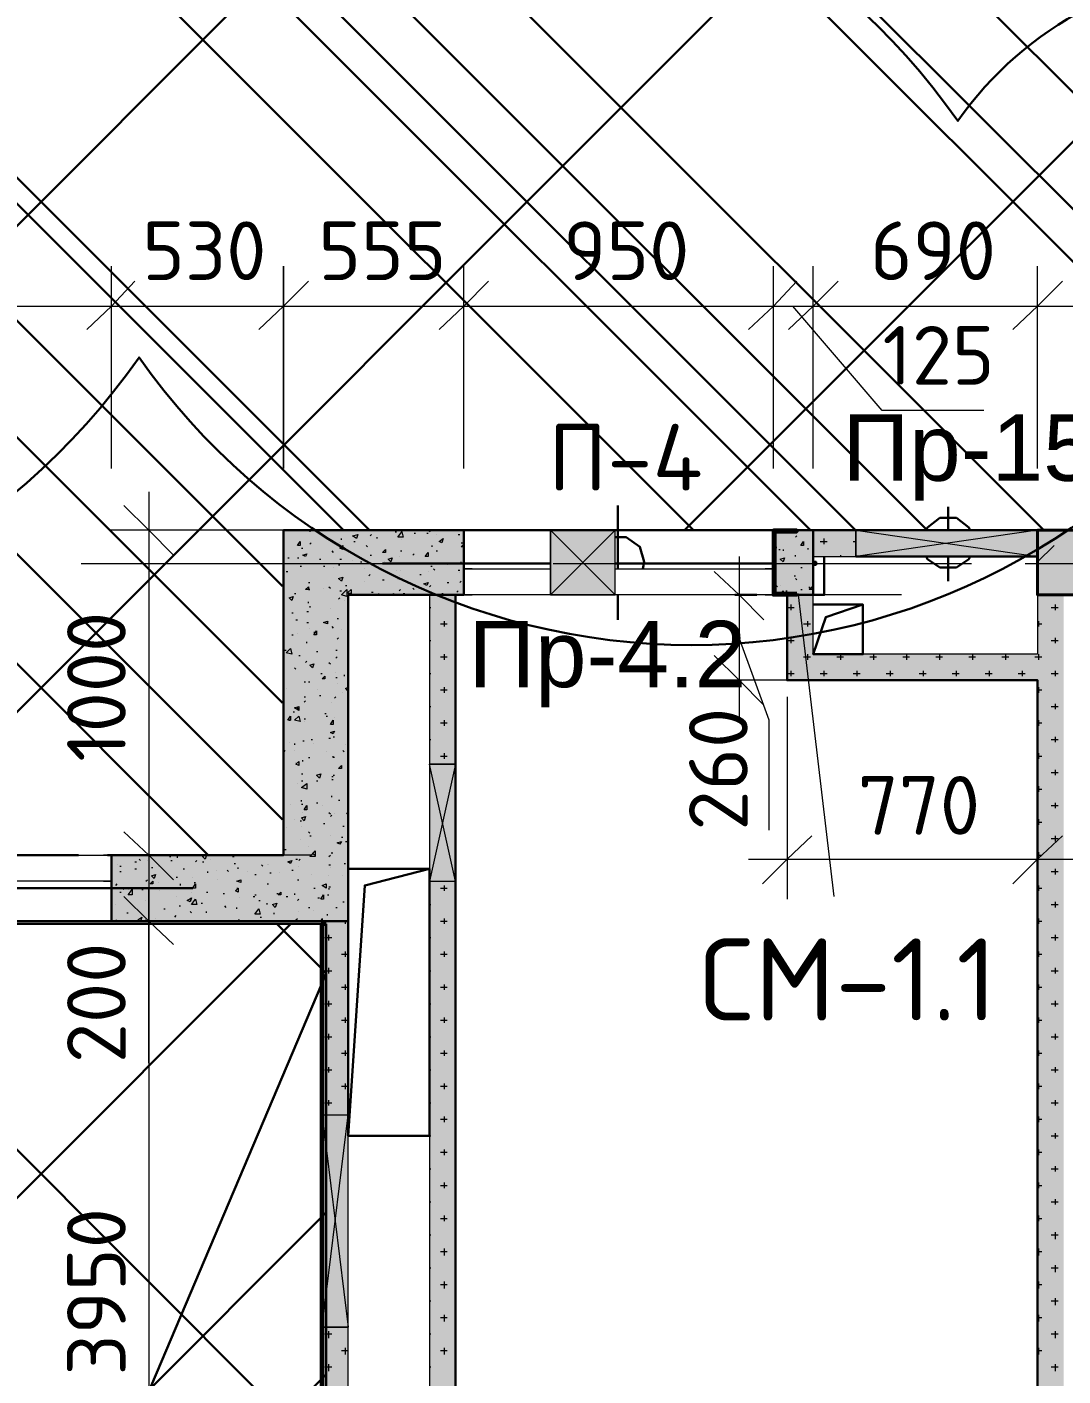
# Model space of a CAD drawing. Header units: millimetres. Extents: x -84737 to 172119, y -43083 to 59399.
# Drawn here: x 113594 to 116782, y 41245 to 45395 of the extents above; entities that cross this region are included whole.
import ezdxf

# ---------------------------------------------------------------- set-up
doc = ezdxf.new("R2010")
doc.units = ezdxf.units.MM
for name, color, linetype, lineweight in [('11) Плинтус ПЛ-2', 70, 'Continuous', 30), ('12) Наливной пол', 150, 'Continuous', 30), ('15) Штукатурка стен СТ-1.1', 161, 'Continuous', 60), ('16) Краска СТ-1.1 стена', 5, 'Continuous', 60), ('18) Краска ПТ-1 потолок', 31, 'Continuous', 30), ('19) Краска ПТ-5 потолок', 161, 'Continuous', 30), ('20) Шпакл. баз. фин Стена', 40, 'Continuous', 60), ('22) Шпакл. баз. фин. Потолок', 102, 'Continuous', 30), ('5) Затарка материала', 160, 'Continuous', 30), ('6) Уборка мусора', 20, 'Continuous', 30), ('8) Линолеум Л-1.1', 130, 'Continuous', 30)]:
    doc.layers.add(name, color=color, linetype=linetype, lineweight=lineweight)
doc.layers.add('PDF _Геометрия', color=7, linetype='Continuous')
doc.layers.add('PDF _Текст', color=7, linetype='Continuous')
doc.layers.add('PDF _Сплошная заливка', color=7, linetype='Continuous', true_color=0xffffff)
doc.styles.add('PDF GOSTCommon', font='arial.ttf')
doc.styles.add('PDF ISOCPEUR', font='isocpeur.ttf')

msp = doc.modelspace()

# ---------------------------------------------------------------- hatches: boundary and pattern name
at = {"layer": '12) Наливной пол'}
h = msp.add_hatch(dxfattribs=at)
h.set_pattern_fill('ANSI31', color=256, scale=222)
h.paths.add_polyline_path([(114514.8, 42635.7), (112106.2, 42635.7), (112106.2, 33344.1), (114514.8, 33344.1)])
h.paths.add_polyline_path([(124026.4, 38444.9), (124026.4, 33348.3), (114586.7, 33348.3), (114586.7, 39884.2), (116707.5, 39884.2), (116707.5, 38444.9)])
h.paths.add_polyline_path([(129605.6, 33344.1), (124106.9, 33344.1), (124106.9, 43647.4), (129605.6, 43647.4)])
h.paths.add_polyline_path([(109494.4, 42635.7), (111903, 42635.7), (111903, 33344.1), (109494.4, 33344.1)])
h.paths.add_polyline_path([(99982.7, 38444.9), (99982.7, 33348.3), (109422.4, 33348.3), (109422.4, 39884.2), (107301.6, 39884.2), (107301.6, 38444.9)])
h.paths.add_polyline_path([(94403.5, 33344.1), (99902.3, 33344.1), (99902.3, 43647.4), (94403.5, 43647.4)])
at = {"layer": '18) Краска ПТ-1 потолок'}
h = msp.add_hatch(dxfattribs=at)
h.set_pattern_fill('ANSI32', color=256, scale=222, angle=22)
h.paths.add_polyline_path([(114514.8, 42635.7), (112106.2, 42635.7), (112106.2, 33344.1), (114514.8, 33344.1)])
h.paths.add_polyline_path([(124026.4, 38444.9), (124026.4, 33348.3), (114586.7, 33348.3), (114586.7, 39884.2), (116707.5, 39884.2), (116707.5, 38444.9)])
h.paths.add_polyline_path([(129605.6, 33344.1), (124106.9, 33344.1), (124106.9, 43647.4), (129605.6, 43647.4)])
h.paths.add_polyline_path([(109494.4, 42635.7), (111903, 42635.7), (111903, 33344.1), (109494.4, 33344.1)])
h.paths.add_polyline_path([(99982.7, 38444.9), (99982.7, 33348.3), (109422.4, 33348.3), (109422.4, 39884.2), (107301.6, 39884.2), (107301.6, 38444.9)])
h.paths.add_polyline_path([(94403.5, 33344.1), (99902.3, 33344.1), (99902.3, 43647.4), (94403.5, 43647.4)])
h = msp.add_hatch(dxfattribs=at)
h.set_pattern_fill('ANSI32', color=256, scale=222, angle=22)
h.paths.add_polyline_path([(114514.8, 42635.7), (112106.2, 42635.7), (112106.2, 33344.1), (114514.8, 33344.1)])
h.paths.add_polyline_path([(124026.4, 38444.9), (124026.4, 33348.3), (114586.7, 33348.3), (114586.7, 39884.2), (116707.5, 39884.2), (116707.5, 38444.9)])
h.paths.add_polyline_path([(129605.6, 33344.1), (124106.9, 33344.1), (124106.9, 43647.4), (129605.6, 43647.4)])
h.paths.add_polyline_path([(109494.4, 42635.7), (111903, 42635.7), (111903, 33344.1), (109494.4, 33344.1)])
h.paths.add_polyline_path([(99982.7, 38444.9), (99982.7, 33348.3), (109422.4, 33348.3), (109422.4, 39884.2), (107301.6, 39884.2), (107301.6, 38444.9)])
h.paths.add_polyline_path([(94403.5, 33344.1), (99902.3, 33344.1), (99902.3, 43647.4), (94403.5, 43647.4)])
at = {"layer": '19) Краска ПТ-5 потолок'}
h = msp.add_hatch(dxfattribs=at)
h.set_pattern_fill('ANSI34', color=256, scale=80, angle=90)
h.paths.add_polyline_path([(109621.7, 46343.9), (98001.6, 46343.9), (98001.6, 44426.3), (100380.7, 44426.3), (100380.7, 43846.3), (109621.7, 43846.3)])
h.paths.add_polyline_path([(114379.8, 46343.9), (112098.1, 46343.9), (109621.7, 46343.9), (109621.7, 42847.3), (114379.8, 42847.3)])
h.paths.add_polyline_path([(122308.6, 46343.9), (114379.8, 46343.9), (114379.8, 43846.3), (122308.6, 43846.3)])
h.paths.add_polyline_path([(114802.6, 49046.7), (112098.1, 49044.7), (112098.1, 46343.9), (114802.6, 46345.9)])
h.paths.add_polyline_path([(133652.4, 46343.9), (127578.9, 46343.9), (122499.1, 46343.9), (122499.1, 43846.3), (133652.4, 43846.3)])
h.paths.add_polyline_path([(129055.3, 48363.1), (129052, 48363.1), (129052, 49044.7), (127578.9, 49044.7), (127578.9, 46343.9), (129055.3, 46343.9)])
at = {"layer": '22) Шпакл. баз. фин. Потолок'}
h = msp.add_hatch(dxfattribs=at)
h.set_pattern_fill('ANSI37', color=256, scale=333)
h.paths.add_polyline_path([(109621.7, 46343.9), (98001.6, 46343.9), (98001.6, 44426.3), (100380.7, 44426.3), (100380.7, 43846.3), (109621.7, 43846.3)])
h.paths.add_polyline_path([(114379.8, 46343.9), (112098.1, 46343.9), (109621.7, 46343.9), (109621.7, 42847.3), (114379.8, 42847.3)])
h.paths.add_polyline_path([(122308.6, 46343.9), (114379.8, 46343.9), (114379.8, 43846.3), (122308.6, 43846.3)])
h.paths.add_polyline_path([(114802.6, 49046.7), (112098.1, 49044.7), (112098.1, 46343.9), (114802.6, 46345.9)])
h.paths.add_polyline_path([(133652.4, 46343.9), (127578.9, 46343.9), (122499.1, 46343.9), (122499.1, 43846.3), (133652.4, 43846.3)])
h.paths.add_polyline_path([(129055.3, 48363.1), (129052, 48363.1), (129052, 49044.7), (127578.9, 49044.7), (127578.9, 46343.9), (129055.3, 46343.9)])
h = msp.add_hatch(dxfattribs=at)
h.set_pattern_fill('ANSI37', color=256, scale=333)
h.paths.add_polyline_path([(114514.8, 42635.7), (112106.2, 42635.7), (112106.2, 33344.1), (114514.8, 33344.1)])
h.paths.add_polyline_path([(124026.4, 38444.9), (124026.4, 33348.3), (114586.7, 33348.3), (114586.7, 39884.2), (116707.5, 39884.2), (116707.5, 38444.9)])
h.paths.add_polyline_path([(129605.6, 33344.1), (124106.9, 33344.1), (124106.9, 43647.4), (129605.6, 43647.4)])
h.paths.add_polyline_path([(109494.4, 42635.7), (111903, 42635.7), (111903, 33344.1), (109494.4, 33344.1)])
h.paths.add_polyline_path([(99982.7, 38444.9), (99982.7, 33348.3), (109422.4, 33348.3), (109422.4, 39884.2), (107301.6, 39884.2), (107301.6, 38444.9)])
h.paths.add_polyline_path([(94403.5, 33344.1), (99902.3, 33344.1), (99902.3, 43647.4), (94403.5, 43647.4)])
h = msp.add_hatch(dxfattribs=at)
h.set_pattern_fill('ANSI37', color=256, scale=333)
h.paths.add_polyline_path([(114514.8, 42635.7), (112106.2, 42635.7), (112106.2, 33344.1), (114514.8, 33344.1)])
h.paths.add_polyline_path([(124026.4, 38444.9), (124026.4, 33348.3), (114586.7, 33348.3), (114586.7, 39884.2), (116707.5, 39884.2), (116707.5, 38444.9)])
h.paths.add_polyline_path([(129605.6, 33344.1), (124106.9, 33344.1), (124106.9, 43647.4), (129605.6, 43647.4)])
h.paths.add_polyline_path([(109494.4, 42635.7), (111903, 42635.7), (111903, 33344.1), (109494.4, 33344.1)])
h.paths.add_polyline_path([(99982.7, 38444.9), (99982.7, 33348.3), (109422.4, 33348.3), (109422.4, 39884.2), (107301.6, 39884.2), (107301.6, 38444.9)])
h.paths.add_polyline_path([(94403.5, 33344.1), (99902.3, 33344.1), (99902.3, 43647.4), (94403.5, 43647.4)])
at = {"layer": '8) Линолеум Л-1.1'}
h = msp.add_hatch(dxfattribs=at)
h.set_pattern_fill('ANSI31', color=256, scale=222)
h.paths.add_polyline_path([(114514.8, 42635.7), (112106.2, 42635.7), (112106.2, 33344.1), (114514.8, 33344.1)])
h.paths.add_polyline_path([(124026.4, 38444.9), (124026.4, 33348.3), (114586.7, 33348.3), (114586.7, 39884.2), (116707.5, 39884.2), (116707.5, 38444.9)])
h.paths.add_polyline_path([(129605.6, 33344.1), (124106.9, 33344.1), (124106.9, 43647.4), (129605.6, 43647.4)])
h.paths.add_polyline_path([(109494.4, 42635.7), (111903, 42635.7), (111903, 33344.1), (109494.4, 33344.1)])
h.paths.add_polyline_path([(99982.7, 38444.9), (99982.7, 33348.3), (109422.4, 33348.3), (109422.4, 39884.2), (107301.6, 39884.2), (107301.6, 38444.9)])
h.paths.add_polyline_path([(94403.5, 33344.1), (99902.3, 33344.1), (99902.3, 43647.4), (94403.5, 43647.4)])
at = {"layer": 'PDF _Сплошная заливка', "transparency": 33554559}
h = msp.add_hatch(color=256, dxfattribs=at)
h.paths.add_polyline_path([(114938.1, 43647.4), (114938.1, 43846.3), (114582.5, 43846.3), (114582.5, 43647.4)])
h.paths.add_polyline_path([(115890.5, 43846.3), (115890.5, 43647.4), (116013.3, 43647.4), (116013.3, 43846.3)])
h = msp.add_hatch(color=256, dxfattribs=at)
h.paths.add_polyline_path([(114832.2, 43126.7), (114912.7, 43126.7), (114912.7, 43647.4), (114832.2, 43647.4)])
h.paths.add_polyline_path([(114912.7, 42766.9), (114832.2, 42766.9), (114832.2, 39964.6), (114912.7, 39964.6)])
h = msp.add_hatch(color=256, dxfattribs=at)
h.paths.add_polyline_path([(112402.5, 42644.1), (112402.5, 42847.3), (112101.9, 42847.3), (112101.9, 42644.1)])
h.paths.add_polyline_path([(113854.4, 42847.3), (113854.4, 42644.1), (114383.5, 42644.1), (114383.5, 42847.3)])
h = msp.add_hatch(color=256, dxfattribs=at)
h.paths.add_polyline_path([(114582.5, 37247), (114502.1, 37247), (114502.1, 33344.1), (114582.5, 33344.1)])
h.paths.add_polyline_path([(114502.1, 42047.3), (114582.5, 42047.3), (114582.5, 42644.1), (114502.1, 42644.1)])
h.paths.add_polyline_path([(114502.1, 38694.7), (114582.5, 38694.7), (114582.5, 41395.4), (114502.1, 41395.4)])

# ---------------------------------------------------------------- linework, layer by layer
at = {"layer": '11) Плинтус ПЛ-2'}
for points in [[(122303.6, 44045.3), (122312.1, 43846.3), (115890.5, 43846.3)], [(114938.1, 43846.3), (114383.5, 43846.3), (114383.5, 42847.3), (113841.7, 42847.3)], [(114514.8, 42635.7), (112106.2, 42635.7), (112106.2, 33344.1), (114514.8, 33344.1), (114514.8, 37247)], [(114502.1, 38694.7), (114502.1, 42635.7)]]:
    msp.add_lwpolyline(points, dxfattribs=at)
at = {"layer": '15) Штукатурка стен СТ-1.1'}
for points in [[(114514.8, 42635.7), (114502.1, 42635.7)], [(114502.1, 38694.7), (114502.1, 42635.7)]]:
    msp.add_lwpolyline(points, dxfattribs=at)
at = {"layer": '16) Краска СТ-1.1 стена'}
for points in [[(114514.8, 42635.7), (114502.1, 42635.7)], [(114502.1, 38694.7), (114502.1, 42635.7)]]:
    msp.add_lwpolyline(points, dxfattribs=at)
at = {"layer": '20) Шпакл. баз. фин Стена'}
for points in [[(114514.8, 42635.7), (114502.1, 42635.7)], [(114502.1, 38694.7), (114502.1, 42635.7)]]:
    msp.add_lwpolyline(points, dxfattribs=at)
at = {"layer": '5) Затарка материала'}
msp.add_lwpolyline([(99314.4, 44378, -0.520567), (101734.5, 45105.5, -0.520567), (105003.6, 45105.5, -0.520567), (107528.6, 45105.5, -0.520567), (111004.1, 45105.5, -0.520567), (113012.9, 45105.5, -0.520567), (116458.1, 45105.5, -0.520567), (118261.5, 45105.5, -0.520567), (120629.8, 45105.5, -0.520567), (122573.5, 45105.5, -0.520567), (124704.9, 45105.5, -0.520567), (127548, 45105.5, -0.520567), (129496.9, 45105.5, -0.520567), (131290, 44387.5, -0.520567), (128035.9, 44378, -0.520567), (125237.2, 44378, -0.520567), (122806.5, 44378, -0.520567), (120407, 44378, -0.520567), (117337.7, 44378, -0.520567), (113939.2, 44378, -0.520567), (110412, 44378, -0.520567), (107609.1, 44378, -0.520567), (104462.1, 44378, -0.520567), (101592.8, 44378, -0.520567)], format="xyb", close=True, dxfattribs=at)
at = {"layer": '6) Уборка мусора'}
msp.add_lwpolyline([(99314.4, 44378, -0.520567), (101734.5, 45105.5, -0.520567), (105003.6, 45105.5, -0.520567), (107528.6, 45105.5, -0.520567), (111004.1, 45105.5, -0.520567), (113012.9, 45105.5, -0.520567), (116458.1, 45105.5, -0.520567), (118261.5, 45105.5, -0.520567), (120629.8, 45105.5, -0.520567), (122573.5, 45105.5, -0.520567), (124704.9, 45105.5, -0.520567), (127548, 45105.5, -0.520567), (129496.9, 45105.5, -0.520567), (131290, 44387.5, -0.520567), (128035.9, 44378, -0.520567), (125237.2, 44378, -0.520567), (122806.5, 44378, -0.520567), (120407, 44378, -0.520567), (117337.7, 44378, -0.520567), (113939.2, 44378, -0.520567), (110412, 44378, -0.520567), (107609.1, 44378, -0.520567), (104462.1, 44378, -0.520567), (101592.8, 44378, -0.520567)], format="xyb", close=True, dxfattribs=at)
at = {"layer": '8) Линолеум Л-1.1'}
msp.add_lwpolyline([(114514.8, 42635.7), (112106.2, 42635.7), (112106.2, 33344.1), (114514.8, 33344.1)], close=True, dxfattribs=at)
at = {"layer": 'PDF _Геометрия', "lineweight": 9}
for points in [[(113854.4, 44036.8), (113854.4, 44536.3), (113854.4, 44659.1)], [(114938.1, 44036.8), (114938.1, 44536.3), (114938.1, 44659.1)], [(115890.5, 44036.8), (115890.5, 44536.3), (115890.5, 44659.1)], [(116013.3, 44036.8), (116013.3, 44536.3), (116013.3, 44659.1)], [(116703.3, 44036.8), (116703.3, 44536.3), (116703.3, 44659.1)], [(97883.1, 44536.3), (99322.3, 44536.3), (99402.8, 44536.3), (99724.5, 44536.3), (99804.9, 44536.3), (100304.4, 44536.3), (100384.8, 44536.3), (107301.6, 44536.3), (107991.6, 44536.3), (108118.6, 44536.3), (109066.8, 44536.3), (109621.4, 44536.3), (110154.7, 44536.3), (111602.4, 44536.3), (111903, 44536.3), (112101.9, 44536.3), (112402.5, 44536.3), (113854.4, 44536.3), (114502.1, 44536.3)], [(114265, 44536.3), (114938.1, 44536.3), (115890.5, 44536.3), (116013.3, 44536.3), (116703.3, 44536.3), (122303.6, 44536.3), (122502.5, 44536.3), (124102.6, 44536.3), (127404.4, 44536.3), (128852.1, 44536.3), (129605.6, 44536.3), (129855.4, 44536.3), (130223.6, 44536.3), (131273.4, 44536.3), (131463.9, 44536.3), (132153.9, 44536.3), (132522.2, 44536.3), (133474.6, 44536.3), (133775.2, 44536.3)], [(116538.2, 44214.6), (116224.9, 44214.6), (115949.8, 44536.3)], [(113968.7, 43964.8), (113968.7, 42847.3), (113968.7, 42644.1), (113968.7, 38694.7), (113968.7, 37247), (113968.7, 33225.6)], [(114468.2, 43846.3), (113968.7, 43846.3), (113845.9, 43846.3)], [(114464, 43846.3), (114464, 43842.1)], [(114633.3, 43846.3), (114633.3, 43846.3)], [(114650.2, 43829.4), (114654.5, 43833.6)], [(114671.4, 43820.9), (114671.4, 43825.1)], [(114726.4, 43842.1), (114730.7, 43842.1)], [(114747.6, 43842.1), (114747.6, 43846.3)], [(114785.7, 43837.8), (114789.9, 43837.8)], [(114823.8, 43837.8), (114828, 43837.8)], [(114832.2, 43842.1), (114836.5, 43846.3)], [(114853.4, 43833.6), (114853.4, 43833.6)], [(114921.1, 43833.6), (114925.4, 43833.6)], [(115958.2, 43825.1), (115962.5, 43829.4)], [(114438.6, 43791.3), (114442.8, 43791.3)], [(114464, 43804), (114468.2, 43808.2)], [(114531.7, 43782.8), (114535.9, 43778.6)], [(114557.1, 43808.2), (114557.1, 43808.2)], [(114561.3, 43816.7), (114561.3, 43820.9)], [(114599.4, 43812.4), (114603.7, 43812.4)], [(114637.5, 43799.7), (114641.8, 43795.5)], [(114743.4, 43782.8), (114747.6, 43782.8)], [(114747.6, 43816.7), (114747.6, 43816.7)], [(114840.7, 43795.5), (114840.7, 43799.7)], [(114853.4, 43782.8), (114857.6, 43782.8)], [(114929.6, 43808.2), (114933.8, 43808.2)], [(114938.1, 43795.5), (114929.6, 43795.5), (114938.1, 43804)], [(115899, 43795.5), (115899, 43791.3)], [(115907.4, 43787), (115911.7, 43787)], [(115920.1, 43787), (115920.1, 43782.8)], [(115996.3, 43791.3), (115996.3, 43787)], [(116034.4, 43812.4), (116055.6, 43812.4)], [(116047.1, 43804), (116047.1, 43820.9)], [(116136, 43812.4), (116144.5, 43812.4)], [(116703.3, 43749), (116754.1, 43799.7)], [(113761.3, 43744.7), (114760.3, 43744.7)], [(113795.1, 43744.7), (113845.9, 43744.7)], [(114044.9, 43744.7), (115048.1, 43744.7)], [(114396.2, 43761.7), (114400.5, 43761.7)], [(114425.9, 43761.7), (114430.1, 43761.7)], [(114464, 43744.7), (114468.2, 43744.7)], [(114493.6, 43757.4), (114497.8, 43757.4)], [(114552.9, 43740.5), (114557.1, 43740.5)], [(114557.1, 43757.4), (114561.3, 43757.4)], [(114595.2, 43753.2), (114595.2, 43753.2)], [(114620.6, 43749), (114624.8, 43749)], [(114650.2, 43770.1), (114654.5, 43770.1)], [(114692.6, 43749), (114692.6, 43749)], [(114739.1, 43765.9), (114739.1, 43765.9)], [(114781.5, 43770.1), (114785.7, 43774.4)], [(114789.9, 43744.7), (114789.9, 43744.7)], [(114887.3, 43740.5), (114887.3, 43740.5)], [(114929.6, 43744.7), (114929.6, 43749)], [(114959.2, 43744.7), (115014.3, 43744.7)], [(115213.2, 43744.7), (116212.2, 43744.7)], [(115247.1, 43744.7), (115297.9, 43744.7)], [(115501.1, 43744.7), (116500.1, 43744.7)], [(115784.7, 43765.9), (115784.7, 43266.4)], [(115958.2, 43765.9), (115958.2, 43770.1)], [(116097.9, 43765.9), (116097.9, 43770.1)], [(116415.4, 43744.7), (116466.2, 43744.7)], [(116665.2, 43744.7), (117668.4, 43744.7)], [(116699, 43744.7), (116754.1, 43744.7)], [(114392, 43719.3), (114396.2, 43719.3)], [(114434.3, 43736.3), (114438.6, 43736.3)], [(114506.3, 43736.3), (114510.5, 43736.3)], [(114535.9, 43732), (114535.9, 43732)], [(114557.1, 43698.2), (114557.1, 43698.2)], [(114633.3, 43727.8), (114633.3, 43727.8)], [(114646, 43706.6), (114650.2, 43710.9)], [(114730.7, 43723.6), (114730.7, 43723.6)], [(114734.9, 43698.2), (114739.1, 43698.2)], [(114739.1, 43706.6), (114739.1, 43706.6)], [(114743.4, 43723.6), (114743.4, 43723.6)], [(114802.6, 43710.9), (114806.9, 43710.9)], [(114828, 43719.3), (114828, 43719.3)], [(114836.5, 43736.3), (114840.7, 43736.3)], [(114844.9, 43727.8), (114849.2, 43723.6)], [(114921.1, 43723.6), (114925.4, 43723.6)], [(114925.4, 43715.1), (114925.4, 43715.1)], [(115954, 43706.6), (115958.2, 43706.6)], [(115958.2, 43698.2), (115962.5, 43693.9)], [(115975.2, 43732), (115979.4, 43732)], [(114383.5, 43677), (114383.5, 43681.2)], [(114383.5, 43677), (114383.5, 43677)], [(114459.7, 43685.5), (114464, 43685.5)], [(114506.3, 43668.5), (114506.3, 43668.5)], [(114523.2, 43672.8), (114527.5, 43668.5)], [(114557.1, 43660.1), (114561.3, 43660.1)], [(114574, 43677), (114578.3, 43677)], [(114633.3, 43689.7), (114633.3, 43689.7)], [(114688.3, 43693.9), (114692.6, 43693.9)], [(114739.1, 43660.1), (114743.4, 43664.3)], [(114781.5, 43668.5), (114785.7, 43664.3)], [(114832.2, 43672.8), (114836.5, 43677)], [(114887.3, 43685.5), (114891.5, 43685.5)], [(114916.9, 43655.8), (114921.1, 43660.1)], [(114925.4, 43685.5), (114929.6, 43689.7)], [(115899, 43677), (115903.2, 43672.8)], [(115907.4, 43647.4), (115920.1, 43660.1), (115920.1, 43647.4)], [(115911.7, 43677), (115911.7, 43677)], [(115928.6, 43660.1), (115932.8, 43660.1)], [(115975.2, 43664.3), (115979.4, 43664.3)], [(116000.6, 43672.8), (116000.6, 43668.5)], [(114417.4, 43651.6), (114421.6, 43651.6)], [(114459.7, 43622), (114459.7, 43626.2)], [(114552.9, 43634.7), (114557.1, 43638.9)], [(114569.8, 43630.4), (114569.8, 43630.4)], [(114582.5, 43651.6), (114582.5, 43651.6)], [(114646, 43647.4), (114646, 43647.4)], [(114654.5, 43655.8), (114658.7, 43655.8)], [(114675.6, 43651.6), (114675.6, 43647.4)], [(114718, 43647.4), (114722.2, 43651.6), (114722.2, 43647.4)], [(114751.8, 43651.6), (114756.1, 43651.6)], [(114849.2, 43647.4), (114853.4, 43647.4)], [(114870.3, 43651.6), (114874.6, 43651.6)], [(116284.2, 43647.4), (115784.7, 43647.4), (115666.2, 43647.4)], [(115945.5, 43600.8), (115945.5, 43617.7)], [(115954, 43647.4), (115954, 43647.4)], [(115966.7, 43647.4), (116076.8, 42720.3)], [(116758.3, 43600.8), (116758.3, 43617.7)], [(114408.9, 43592.3), (114413.2, 43592.3)], [(114455.5, 43596.6), (114459.7, 43596.6)], [(114464, 43613.5), (114464, 43609.3)], [(114527.5, 43605), (114527.5, 43605)], [(114548.6, 43575.4), (114552.9, 43575.4)], [(114832.2, 43609.3), (114836.5, 43609.3)], [(115932.8, 43609.3), (115954, 43609.3)], [(116745.6, 43609.3), (116766.8, 43609.3)], [(114421.6, 43571.2), (114425.9, 43571.2)], [(114455.5, 43562.7), (114459.7, 43562.7)], [(114464, 43545.8), (114464, 43545.8)], [(114476.7, 43533.1), (114480.9, 43533.1)], [(114523.2, 43566.9), (114523.2, 43566.9)], [(114531.7, 43550), (114535.9, 43545.8)], [(114561.3, 43541.5), (114561.3, 43541.5)], [(114866.1, 43558.5), (114887.3, 43558.5)], [(114878.8, 43550), (114878.8, 43566.9)], [(115983.6, 43558.5), (116004.8, 43558.5)], [(115996.3, 43550), (115996.3, 43566.9)], [(116703.3, 43558.5), (116716, 43558.5)], [(116707.5, 43550), (116707.5, 43566.9)], [(114408.9, 43524.6), (114413.2, 43524.6)], [(114425.9, 43528.8), (114425.9, 43528.8)], [(114455.5, 43499.2), (114455.5, 43503.4)], [(114548.6, 43511.9), (114552.9, 43516.1)], [(114832.2, 43507.7), (114836.5, 43507.7)], [(115877.8, 42923.5), (115877.8, 43262.2), (115784.7, 43516.1)], [(115932.8, 43507.7), (115954, 43507.7)], [(115945.5, 43499.2), (115945.5, 43516.1)], [(116745.6, 43507.7), (116766.8, 43507.7)], [(116758.3, 43499.2), (116758.3, 43516.1)], [(114387.8, 43478), (114392, 43478)], [(114430.1, 43461.1), (114434.3, 43461.1)], [(114485.1, 43473.8), (114489.4, 43473.8)], [(114544.4, 43478), (114548.6, 43478)], [(114544.4, 43452.6), (114548.6, 43456.9)], [(114582.5, 43469.6), (114582.5, 43469.6)], [(114866.1, 43456.9), (114887.3, 43456.9)], [(114878.8, 43448.4), (114878.8, 43465.3)], [(115983.6, 43456.9), (116004.8, 43456.9)], [(115996.3, 43448.4), (115996.3, 43465.3)], [(116085.2, 43456.9), (116106.4, 43456.9)], [(116097.9, 43448.4), (116097.9, 43465.3)], [(116186.8, 43456.9), (116208, 43456.9)], [(116199.5, 43448.4), (116199.5, 43465.3)], [(116288.4, 43456.9), (116309.6, 43456.9)], [(116301.1, 43448.4), (116301.1, 43465.3)], [(116390, 43456.9), (116411.2, 43456.9)], [(116402.7, 43448.4), (116402.7, 43465.3)], [(116491.6, 43456.9), (116512.8, 43456.9)], [(116504.3, 43448.4), (116504.3, 43465.3)], [(116593.2, 43456.9), (116614.4, 43456.9)], [(116605.9, 43448.4), (116605.9, 43465.3)], [(116694.8, 43456.9), (116703.3, 43456.9), (116716, 43456.9)], [(116707.5, 43448.4), (116707.5, 43465.3)], [(114417.4, 43423), (114421.6, 43418.8)], [(114451.3, 43439.9), (114455.5, 43444.2)], [(114523.2, 43439.9), (114527.5, 43435.7)], [(114544.4, 43410.3), (114544.4, 43410.3)], [(115945.5, 43397.6), (115945.5, 43414.5)], [(116047.1, 43397.6), (116047.1, 43414.5)], [(116148.7, 43397.6), (116148.7, 43414.5)], [(116250.3, 43397.6), (116250.3, 43414.5)], [(116351.9, 43397.6), (116351.9, 43414.5)], [(116453.5, 43397.6), (116453.5, 43414.5)], [(116555.1, 43397.6), (116555.1, 43414.5)], [(116656.7, 43397.6), (116656.7, 43414.5)], [(116758.3, 43397.6), (116758.3, 43414.5)], [(114383.5, 43389.1), (114383.5, 43389.1)], [(114447, 43380.7), (114451.3, 43380.7)], [(114451.3, 43380.7), (114451.3, 43380.7)], [(114459.7, 43380.7), (114464, 43380.7)], [(114497.8, 43406.1), (114502.1, 43406.1)], [(114544.4, 43393.4), (114548.6, 43393.4)], [(114548.6, 43376.4), (114548.6, 43376.4)], [(114569.8, 43401.8), (114569.8, 43397.6)], [(114832.2, 43406.1), (114836.5, 43406.1)], [(116284.2, 43384.9), (115784.7, 43384.9), (115666.2, 43384.9)], [(115932.8, 43406.1), (115954, 43406.1)], [(116034.4, 43406.1), (116055.6, 43406.1)], [(116136, 43406.1), (116157.2, 43406.1)], [(116237.6, 43406.1), (116258.8, 43406.1)], [(116339.2, 43406.1), (116360.4, 43406.1)], [(116440.8, 43406.1), (116462, 43406.1)], [(116542.4, 43406.1), (116563.6, 43406.1)], [(116644, 43406.1), (116665.2, 43406.1)], [(116745.6, 43406.1), (116766.8, 43406.1)], [(114392, 43359.5), (114392, 43359.5)], [(114447, 43334.1), (114451.3, 43334.1)], [(114489.4, 43355.3), (114489.4, 43355.3)], [(114493.6, 43338.3), (114497.8, 43338.3)], [(114540.2, 43329.9), (114544.4, 43334.1)], [(114565.6, 43346.8), (114565.6, 43346.8)], [(114582.5, 43355.3), (114582.5, 43351), (114574, 43359.5), (114582.5, 43363.7)], [(114866.1, 43355.3), (114887.3, 43355.3)], [(114878.8, 43346.8), (114878.8, 43363.7)], [(115932.8, 43334.1), (115932.8, 42834.6), (115932.8, 42711.9)], [(116703.3, 43355.3), (116716, 43355.3)], [(116703.3, 43334.1), (116703.3, 42834.6), (116703.3, 42711.9)], [(116707.5, 43346.8), (116707.5, 43363.7)], [(114413.2, 43287.5), (114417.4, 43287.5)], [(114425.9, 43300.2), (114425.9, 43296)], [(114447, 43317.2), (114451.3, 43321.4)], [(114510.5, 43283.3), (114514.8, 43283.3)], [(114531.7, 43317.2), (114531.7, 43317.2)], [(114832.2, 43304.5), (114836.5, 43304.5)], [(116745.6, 43304.5), (116766.8, 43304.5)], [(116758.3, 43296), (116758.3, 43312.9)], [(114400.5, 43262.2), (114404.7, 43262.2)], [(114447, 43266.4), (114451.3, 43266.4)], [(114447, 43257.9), (114447, 43257.9)], [(114514.8, 43274.8), (114519, 43274.8)], [(114540.2, 43270.6), (114540.2, 43270.6)], [(114866.1, 43253.7), (114887.3, 43253.7)], [(114878.8, 43245.2), (114878.8, 43262.2)], [(116703.3, 43253.7), (116716, 43253.7)], [(116707.5, 43245.2), (116707.5, 43262.2)], [(114468.2, 43202.9), (114472.4, 43202.9)], [(114523.2, 43207.1), (114527.5, 43207.1)], [(114535.9, 43211.4), (114540.2, 43211.4)], [(114582.5, 43219.8), (114582.5, 43219.8)], [(114832.2, 43202.9), (114836.5, 43202.9)], [(116745.6, 43202.9), (116766.8, 43202.9)], [(116758.3, 43194.4), (116758.3, 43211.4)], [(114383.5, 43169), (114387.8, 43169), (114383.5, 43160.6)], [(114383.5, 43160.6), (114383.5, 43160.6)], [(114400.5, 43194.4), (114400.5, 43194.4)], [(114417.4, 43190.2), (114417.4, 43186)], [(114417.4, 43169), (114417.4, 43169)], [(114442.8, 43198.7), (114447, 43198.7)], [(114476.7, 43190.2), (114476.7, 43190.2)], [(114514.8, 43164.8), (114514.8, 43164.8)], [(114565.6, 43169), (114569.8, 43164.8)], [(114574, 43186), (114574, 43186)], [(114878.8, 43143.6), (114878.8, 43160.6)], [(116707.5, 43143.6), (116707.5, 43160.6)], [(114421.6, 43130.9), (114421.6, 43130.9)], [(114442.8, 43135.2), (114442.8, 43139.4)], [(114459.7, 43147.9), (114464, 43147.9)], [(114540.2, 43147.9), (114535.9, 43147.9), (114535.9, 43152.1)], [(114582.5, 43152.1), (114582.5, 43152.1)], [(114866.1, 43152.1), (114887.3, 43152.1)], [(116703.3, 43152.1), (116716, 43152.1)], [(114438.6, 43097.1), (114442.8, 43097.1)], [(114438.6, 43075.9), (114442.8, 43075.9)], [(114485.1, 43075.9), (114489.4, 43075.9)], [(114531.7, 43088.6), (114535.9, 43088.6)], [(114531.7, 43084.4), (114531.7, 43084.4)], [(114531.7, 43080.1), (114535.9, 43080.1)], [(114535.9, 43092.8), (114540.2, 43092.8)], [(116745.6, 43101.3), (116766.8, 43101.3)], [(116758.3, 43092.8), (116758.3, 43109.8)], [(114425.9, 43067.4), (114425.9, 43067.4)], [(116703.3, 43050.5), (116716, 43050.5)], [(116707.5, 43042), (116707.5, 43059)], [(114404.7, 43003.9), (114404.7, 43003.9)], [(114438.6, 43012.4), (114438.6, 43016.6)], [(114438.6, 43003.9), (114442.8, 43003.9)], [(114485.1, 43008.2), (114489.4, 43008.2)], [(114502.1, 42999.7), (114502.1, 42999.7)], [(114531.7, 43025.1), (114531.7, 43029.3)], [(114552.9, 43016.6), (114557.1, 43016.6)], [(116745.6, 42999.7), (116766.8, 42999.7)], [(116758.3, 42991.2), (116758.3, 43008.2)], [(114417.4, 42957.4), (114417.4, 42957.4)], [(114434.3, 42953.1), (114438.6, 42953.1)], [(114442.8, 42978.5), (114442.8, 42978.5)], [(114523.2, 42978.5), (114527.5, 42974.3)], [(114527.5, 42965.8), (114531.7, 42970.1)], [(114540.2, 42974.3), (114540.2, 42974.3)], [(114582.5, 42974.3), (114578.3, 42974.3), (114582.5, 42982.8)], [(116707.5, 42940.4), (116707.5, 42957.4)], [(114392, 42932), (114392, 42932)], [(114438.6, 42936.2), (114438.6, 42936.2)], [(114459.7, 42919.3), (114464, 42915)], [(114506.3, 42944.7), (114510.5, 42944.7)], [(114565.6, 42936.2), (114569.8, 42936.2)], [(116703.3, 42948.9), (116716, 42948.9)], [(114434.3, 42893.9), (114434.3, 42893.9)], [(114459.7, 42872.7), (114459.7, 42872.7)], [(114464, 42906.6), (114468.2, 42906.6)], [(114527.5, 42906.6), (114527.5, 42906.6)], [(114561.3, 42902.3), (114565.6, 42902.3)], [(114574, 42889.6), (114578.3, 42889.6)], [(116745.6, 42898.1), (116766.8, 42898.1)], [(116758.3, 42889.6), (116758.3, 42906.6)], [(114468.2, 42847.3), (113968.7, 42847.3), (113845.9, 42847.3)], [(113926.4, 42826.1), (113930.6, 42826.1)], [(113939.1, 42834.6), (113943.3, 42830.4)], [(113964.5, 42830.4), (113964.5, 42830.4)], [(114032.2, 42843.1), (114036.4, 42843.1)], [(114036.4, 42830.4), (114040.7, 42830.4)], [(114057.6, 42838.8), (114057.6, 42843.1)], [(114112.6, 42826.1), (114116.9, 42830.4)], [(114146.5, 42847.3), (114142.3, 42834.6), (114133.8, 42843.1), (114142.3, 42847.3)], [(114133.8, 42826.1), (114138, 42826.1)], [(114159.2, 42834.6), (114159.2, 42834.6)], [(114226.9, 42843.1), (114231.2, 42843.1)], [(114387.8, 42864.2), (114392, 42864.2)], [(114421.6, 42834.6), (114425.9, 42834.6)], [(114430.1, 42830.4), (114434.3, 42834.6)], [(114523.2, 42843.1), (114527.5, 42847.3)], [(114531.7, 42855.8), (114531.7, 42851.5)], [(115814.3, 42834.6), (116821.8, 42834.6)], [(116703.3, 42847.3), (116716, 42847.3)], [(116707.5, 42838.8), (116707.5, 42855.8)], [(113871.3, 42817.7), (113871.3, 42817.7)], [(113879.8, 42813.4), (113884, 42813.4)], [(113879.8, 42796.5), (113884, 42796.5)], [(113926.4, 42805), (113930.6, 42805)], [(113977.2, 42809.2), (113981.4, 42809.2)], [(113998.3, 42813.4), (113998.3, 42813.4)], [(114074.5, 42805), (114078.8, 42805)], [(114150.7, 42792.3), (114150.7, 42796.5)], [(114176.1, 42800.7), (114176.1, 42800.7)], [(114210, 42800.7), (114214.2, 42796.5)], [(114231.2, 42821.9), (114235.4, 42821.9)], [(114243.9, 42805), (114243.9, 42809.2)], [(114273.5, 42796.5), (114273.5, 42796.5)], [(114294.7, 42788), (114298.9, 42788)], [(114315.8, 42817.7), (114320, 42813.4)], [(114332.7, 42817.7), (114332.7, 42817.7)], [(114337, 42817.7), (114337, 42817.7)], [(114341.2, 42792.3), (114345.4, 42792.3)], [(114370.8, 42792.3), (114370.8, 42792.3)], [(114408.9, 42800.7), (114413.2, 42800.7)], [(114430.1, 42813.4), (114430.1, 42813.4)], [(114468.2, 42788), (114468.2, 42788)], [(114523.2, 42817.7), (114527.5, 42817.7)], [(114527.5, 42809.2), (114527.5, 42809.2)], [(114569.8, 42821.9), (114574, 42821.9)], [(116745.6, 42796.5), (116766.8, 42796.5)], [(116758.3, 42788), (116758.3, 42805)], [(113867.1, 42754.2), (113871.3, 42758.4)], [(113888.3, 42745.7), (113892.5, 42741.5)], [(113960.2, 42766.9), (113964.5, 42771.1)], [(113968.7, 42208.1), (113968.7, 42546.8), (113968.7, 42745.7)], [(113998.3, 42762.6), (113998.3, 42762.6)], [(114053.4, 42779.6), (114057.6, 42779.6)], [(114066.1, 42754.2), (114066.1, 42758.4)], [(114104.2, 42779.6), (114104.2, 42779.6)], [(114108.4, 42762.6), (114112.6, 42762.6)], [(114180.4, 42771.1), (114180.4, 42771.1)], [(114239.6, 42745.7), (114243.9, 42745.7)], [(114332.7, 42758.4), (114337, 42758.4)], [(114425.9, 42771.1), (114430.1, 42771.1)], [(114476.7, 42745.7), (114480.9, 42745.7)], [(114523.2, 42783.8), (114523.2, 42783.8)], [(114523.2, 42750), (114527.5, 42750)], [(114523.2, 42745.7), (114523.2, 42741.5)], [(114565.6, 42783.8), (114565.6, 42783.8)], [(114866.1, 42745.7), (114887.3, 42745.7)], [(114878.8, 42737.3), (114878.8, 42754.2)], [(116703.3, 42745.7), (116716, 42745.7)], [(116707.5, 42737.3), (116707.5, 42754.2)], [(113879.8, 42733), (113884, 42733)], [(113905.2, 42741.5), (113905.2, 42741.5)], [(113947.5, 42741.5), (113951.8, 42741.5)], [(113960.2, 42707.6), (113960.2, 42707.6)], [(114002.6, 42737.3), (114002.6, 42737.3)], [(114053.4, 42720.3), (114053.4, 42720.3)], [(114099.9, 42733), (114099.9, 42733)], [(114146.5, 42733), (114150.7, 42733)], [(114197.3, 42728.8), (114201.5, 42728.8)], [(114248.1, 42716.1), (114248.1, 42716.1)], [(114290.4, 42720.3), (114294.7, 42720.3)], [(114294.7, 42724.6), (114298.9, 42724.6)], [(114307.3, 42707.6), (114311.6, 42707.6)], [(114362.4, 42728.8), (114366.6, 42728.8)], [(114392, 42720.3), (114396.2, 42720.3)], [(114417.4, 42728.8), (114417.4, 42724.6)], [(114425.9, 42707.6), (114430.1, 42711.9)], [(114489.4, 42716.1), (114493.6, 42716.1)], [(114519, 42724.6), (114523.2, 42724.6)], [(114565.6, 42703.4), (114569.8, 42703.4)], [(116758.3, 42686.5), (116758.3, 42703.4)], [(113867.1, 42694.9), (113867.1, 42694.9)], [(113901, 42669.5), (113905.2, 42669.5)], [(114015.3, 42682.2), (114019.5, 42682.2)], [(114049.1, 42656.8), (114053.4, 42661.1)], [(114061.8, 42690.7), (114066.1, 42690.7)], [(114095.7, 42673.8), (114099.9, 42669.5)], [(114129.6, 42699.2), (114133.8, 42699.2)], [(114146.5, 42669.5), (114146.5, 42673.8)], [(114201.5, 42690.7), (114205.8, 42686.5)], [(114239.6, 42682.2), (114239.6, 42686.5)], [(114332.7, 42694.9), (114332.7, 42699.2)], [(114353.9, 42669.5), (114353.9, 42665.3)], [(114430.1, 42673.8), (114430.1, 42673.8)], [(114459.7, 42686.5), (114464, 42686.5)], [(114476.7, 42678), (114476.7, 42678)], [(114519, 42661.1), (114519, 42665.3)], [(114544.4, 42686.5), (114548.6, 42686.5)], [(114832.2, 42694.9), (114836.5, 42694.9)], [(116745.6, 42694.9), (116766.8, 42694.9)], [(114468.2, 42644.1), (113968.7, 42644.1), (113845.9, 42644.1)], [(113867.1, 42648.4), (113871.3, 42644.1)], [(113939.1, 42644.1), (113934.8, 42648.4), (113947.5, 42656.8), (113943.3, 42644.1)], [(113956, 42644.1), (113960.2, 42648.4)], [(113989.9, 42652.6), (113989.9, 42652.6)], [(114243.9, 42648.4), (114248.1, 42648.4)], [(114248.1, 42648.4), (114248.1, 42648.4)], [(114311.6, 42656.8), (114315.8, 42656.8)], [(114421.6, 42648.4), (114425.9, 42652.6)], [(114497.8, 42644.1), (114502.1, 42652.6), (114502.1, 42644.1)], [(114561.3, 42644.1), (114582.5, 42644.1)], [(114574, 42635.7), (114574, 42644.1)], [(114866.1, 42644.1), (114887.3, 42644.1)], [(114878.8, 42635.7), (114878.8, 42652.6)], [(116703.3, 42644.1), (116716, 42644.1)], [(116707.5, 42635.7), (116707.5, 42652.6)], [(114510.5, 42593.3), (114531.7, 42593.3)], [(114523.2, 42584.9), (114523.2, 42601.8)], [(114832.2, 42593.3), (114836.5, 42593.3)], [(116745.6, 42593.3), (116766.8, 42593.3)], [(116758.3, 42584.9), (116758.3, 42601.8)], [(114561.3, 42542.5), (114582.5, 42542.5)], [(114574, 42534.1), (114574, 42551)], [(114866.1, 42542.5), (114887.3, 42542.5)], [(114878.8, 42534.1), (114878.8, 42551)], [(116703.3, 42542.5), (116716, 42542.5)], [(116707.5, 42534.1), (116707.5, 42551)], [(114523.2, 42483.3), (114523.2, 42500.2)], [(116758.3, 42483.3), (116758.3, 42500.2)], [(114510.5, 42491.7), (114531.7, 42491.7)], [(114832.2, 42491.7), (114836.5, 42491.7)], [(116745.6, 42491.7), (116766.8, 42491.7)], [(114561.3, 42440.9), (114582.5, 42440.9)], [(114574, 42432.5), (114574, 42449.4)], [(114866.1, 42440.9), (114887.3, 42440.9)], [(114878.8, 42432.5), (114878.8, 42449.4)], [(116703.3, 42440.9), (116716, 42440.9)], [(116707.5, 42432.5), (116707.5, 42449.4)], [(114510.5, 42390.1), (114531.7, 42390.1)], [(114523.2, 42381.7), (114523.2, 42398.6)], [(114832.2, 42390.1), (114836.5, 42390.1)], [(116745.6, 42390.1), (116766.8, 42390.1)], [(116758.3, 42381.7), (116758.3, 42398.6)], [(114561.3, 42339.3), (114582.5, 42339.3)], [(114574, 42330.9), (114574, 42347.8)], [(114866.1, 42339.3), (114887.3, 42339.3)], [(114878.8, 42330.9), (114878.8, 42347.8)], [(116703.3, 42339.3), (116716, 42339.3)], [(116707.5, 42330.9), (116707.5, 42347.8)], [(114510.5, 42288.5), (114531.7, 42288.5)], [(114523.2, 42280.1), (114523.2, 42297)], [(114832.2, 42288.5), (114836.5, 42288.5)], [(116745.6, 42288.5), (116766.8, 42288.5)], [(116758.3, 42280.1), (116758.3, 42297)], [(114574, 42229.3), (114574, 42246.2)], [(114878.8, 42229.3), (114878.8, 42246.2)], [(116707.5, 42229.3), (116707.5, 42246.2)], [(114561.3, 42237.8), (114582.5, 42237.8)], [(114866.1, 42237.8), (114887.3, 42237.8)], [(116703.3, 42237.8), (116716, 42237.8)], [(114510.5, 42187), (114531.7, 42187)], [(114523.2, 42178.5), (114523.2, 42195.4)], [(114832.2, 42187), (114836.5, 42187)], [(116745.6, 42187), (116766.8, 42187)], [(116758.3, 42178.5), (116758.3, 42195.4)], [(114561.3, 42136.2), (114582.5, 42136.2)], [(114574, 42127.7), (114574, 42144.6)], [(114866.1, 42136.2), (114887.3, 42136.2)], [(114878.8, 42127.7), (114878.8, 42144.6)], [(116703.3, 42136.2), (116716, 42136.2)], [(116707.5, 42127.7), (116707.5, 42144.6)], [(114510.5, 42085.4), (114531.7, 42085.4)], [(114523.2, 42076.9), (114523.2, 42093.8)], [(114832.2, 42085.4), (114836.5, 42085.4)], [(116745.6, 42085.4), (116766.8, 42085.4)], [(116758.3, 42076.9), (116758.3, 42093.8)], [(114878.8, 42026.1), (114878.8, 42043)], [(116707.5, 42026.1), (116707.5, 42043)], [(114866.1, 42034.6), (114887.3, 42034.6)], [(116703.3, 42034.6), (116716, 42034.6)], [(114832.2, 41983.8), (114836.5, 41983.8)], [(116745.6, 41983.8), (116766.8, 41983.8)], [(116745.6, 41983.8), (116745.6, 41983.8)], [(116758.3, 41975.3), (116758.3, 41992.2)], [(114866.1, 41933), (114887.3, 41933)], [(114878.8, 41924.5), (114878.8, 41941.4)], [(116703.3, 41933), (116716, 41933)], [(116707.5, 41924.5), (116707.5, 41941.4)], [(114832.2, 41882.2), (114836.5, 41882.2)], [(116745.6, 41882.2), (116766.8, 41882.2)], [(116758.3, 41873.7), (116758.3, 41890.6)], [(114866.1, 41831.4), (114887.3, 41831.4)], [(114878.8, 41822.9), (114878.8, 41839.8)], [(116703.3, 41831.4), (116716, 41831.4)], [(116707.5, 41822.9), (116707.5, 41839.8)], [(116758.3, 41772.1), (116758.3, 41789)], [(114832.2, 41780.6), (114836.5, 41780.6)], [(116745.6, 41780.6), (116766.8, 41780.6)], [(114866.1, 41729.8), (114887.3, 41729.8)], [(114878.8, 41721.3), (114878.8, 41738.3)], [(116703.3, 41729.8), (116716, 41729.8)], [(116707.5, 41721.3), (116707.5, 41738.3)], [(114832.2, 41679), (114836.5, 41679)], [(116745.6, 41679), (116766.8, 41679)], [(116758.3, 41666.3), (116758.3, 41687.5)], [(114866.1, 41628.2), (114887.3, 41628.2)], [(114878.8, 41615.5), (114878.8, 41636.7)], [(116703.3, 41628.2), (116716, 41628.2)], [(116707.5, 41615.5), (116707.5, 41636.7)], [(116758.3, 41564.7), (116758.3, 41585.9)], [(114832.2, 41577.4), (114836.5, 41577.4)], [(116745.6, 41577.4), (116766.8, 41577.4)], [(114866.1, 41526.6), (114887.3, 41526.6)], [(114878.8, 41513.9), (114878.8, 41535.1)], [(116703.3, 41526.6), (116716, 41526.6)], [(116707.5, 41513.9), (116707.5, 41535.1)], [(114832.2, 41475.8), (114836.5, 41475.8)], [(116745.6, 41475.8), (116766.8, 41475.8)], [(116758.3, 41463.1), (116758.3, 41484.3)], [(114866.1, 41425), (114887.3, 41425)], [(114878.8, 41412.3), (114878.8, 41433.5)], [(116703.3, 41425), (116716, 41425)], [(116707.5, 41412.3), (116707.5, 41433.5)], [(114510.5, 41374.2), (114531.7, 41374.2)], [(114523.2, 41361.5), (114523.2, 41382.7)], [(114832.2, 41374.2), (114836.5, 41374.2)], [(116745.6, 41374.2), (116766.8, 41374.2)], [(116758.3, 41361.5), (116758.3, 41382.7)], [(114561.3, 41323.4), (114582.5, 41323.4)], [(114574, 41310.7), (114574, 41331.9)], [(114866.1, 41323.4), (114887.3, 41323.4)], [(114878.8, 41310.7), (114878.8, 41331.9)], [(116703.3, 41323.4), (116716, 41323.4)], [(116707.5, 41310.7), (116707.5, 41331.9)], [(114510.5, 41272.6), (114531.7, 41272.6)], [(114523.2, 41259.9), (114523.2, 41281.1)], [(114832.2, 41272.6), (114836.5, 41272.6)], [(116745.6, 41272.6), (116766.8, 41272.6)], [(116758.3, 41259.9), (116758.3, 41281.1)]]:
    msp.add_lwpolyline(points, dxfattribs=at)
for points in [[(114383.5, 44036.8), (114383.5, 44536.3), (114383.5, 44659.1), (114383.5, 44536.3)], [(114612.1, 43833.6), (114607.9, 43820.9), (114595.2, 43829.4)], [(114751.8, 43825.1), (114734.9, 43825.1), (114747.6, 43842.1)], [(115204.8, 43647.4), (115204.8, 43846.3), (115403.7, 43647.4), (115403.7, 43846.3)], [(115403.7, 43846.3), (115204.8, 43846.3), (115204.8, 43647.4), (115403.7, 43647.4)], [(116144.5, 43765.9), (116144.5, 43846.3), (116703.3, 43765.9), (116703.3, 43846.3)], [(116703.3, 43846.3), (116144.5, 43846.3), (116144.5, 43765.9), (116703.3, 43765.9)], [(114434.3, 43812.4), (114434.3, 43799.7), (114425.9, 43799.7)], [(114565.6, 43799.7), (114565.6, 43787), (114557.1, 43791.3)], [(114696.8, 43787), (114696.8, 43778.6), (114688.3, 43778.6)], [(114874.6, 43820.9), (114870.3, 43808.2), (114861.9, 43812.4)], [(115983.6, 43812.4), (115983.6, 43799.7), (115975.2, 43799.7)], [(114455.5, 43774.4), (114451.3, 43765.9), (114442.8, 43770.1)], [(114718, 43761.7), (114713.7, 43749), (114705.3, 43757.4)], [(114828, 43778.6), (114828, 43765.9), (114819.5, 43765.9)], [(115924.4, 43761.7), (115920.1, 43749), (115911.7, 43757.4)], [(114565.6, 43702.4), (114561.3, 43689.7), (114552.9, 43698.2)], [(114459.7, 43672.8), (114459.7, 43664.3), (114451.3, 43664.3)], [(114464, 43664.3), (114459.7, 43664.3)], [(114578.3, 43643.1), (114561.3, 43647.4), (114578.3, 43664.3)], [(114591, 43664.3), (114591, 43651.6), (114582.5, 43651.6), (114582.5, 43655.8)], [(114828, 43685.5), (114823.8, 43677), (114815.3, 43681.2)], [(116009, 43672.8), (116009, 43664.3), (116000.6, 43664.3)], [(114413.2, 43643.1), (114408.9, 43630.4), (114400.5, 43638.9)], [(114485.1, 43537.3), (114485.1, 43524.6), (114476.7, 43524.6)], [(114519, 43566.9), (114519, 43558.5), (114506.3, 43562.7)], [(114408.9, 43465.3), (114392, 43469.6), (114404.7, 43482.3)], [(114476.7, 43435.7), (114472.4, 43423), (114464, 43431.5)], [(114510.5, 43397.6), (114510.5, 43389.1), (114502.1, 43389.1)], [(114430.1, 43304.5), (114430.1, 43291.8), (114417.4, 43300.2)], [(114404.7, 43274.8), (114404.7, 43262.2), (114396.2, 43262.2)], [(114434.3, 43257.9), (114417.4, 43262.2), (114430.1, 43274.8)], [(114535.9, 43262.2), (114535.9, 43249.5), (114527.5, 43249.5)], [(114540.2, 43228.3), (114535.9, 43219.8), (114527.5, 43224.1)], [(114430.1, 43135.2), (114430.1, 43122.5), (114421.6, 43126.7)], [(114561.3, 43122.5), (114561.3, 43114), (114552.9, 43114)], [(114832.2, 43126.7), (114912.7, 43126.7), (114832.2, 42766.9), (114912.7, 42766.9)], [(114912.7, 42766.9), (114912.7, 43126.7), (114832.2, 43126.7), (114832.2, 42766.9)], [(114497.8, 43097.1), (114493.6, 43084.4), (114485.1, 43092.8)], [(114455.5, 43050.5), (114438.6, 43054.7), (114455.5, 43067.4)], [(114455.5, 42999.7), (114455.5, 42987), (114447, 42987)], [(114451.3, 42965.8), (114447, 42953.1), (114438.6, 42961.6)], [(114561.3, 42889.6), (114557.1, 42881.2), (114548.6, 42885.4)], [(114408.9, 42830.4), (114404.7, 42821.9), (114396.2, 42826.1)], [(114480.9, 42843.1), (114464, 42843.1), (114480.9, 42860)], [(114480.9, 42860), (114480.9, 42847.3), (114472.4, 42851.5)], [(113989.9, 42788), (113985.6, 42775.3), (113977.2, 42783.8)], [(113981.4, 42766.9), (113981.4, 42758.4), (113972.9, 42758.4)], [(114112.6, 42758.4), (114112.6, 42745.7), (114104.2, 42745.7)], [(114243.9, 42745.7), (114243.9, 42733), (114235.4, 42737.3)], [(114252.3, 42771.1), (114252.3, 42762.6), (114239.6, 42766.9)], [(114514.8, 42758.4), (114514.8, 42745.7), (114502.1, 42754.2)], [(113917.9, 42724.6), (113905.2, 42724.6), (113917.9, 42741.5)], [(114099.9, 42716.1), (114095.7, 42703.4), (114087.2, 42707.6)], [(114116.9, 42694.9), (114099.9, 42694.9), (114112.6, 42711.9)], [(114375.1, 42733), (114375.1, 42724.6), (114366.6, 42724.6)], [(114506.3, 42724.6), (114506.3, 42711.9), (114497.8, 42711.9)], [(114311.6, 42665.3), (114294.7, 42665.3), (114307.3, 42682.2)], [(114362.4, 42699.2), (114358.1, 42686.5), (114349.7, 42694.9)], [(114582.5, 41395.4), (114502.1, 41395.4), (114582.5, 42047.3), (114502.1, 42047.3)], [(114502.1, 42047.3), (114502.1, 41395.4), (114582.5, 41395.4), (114582.5, 42047.3)]]:
    msp.add_lwpolyline(points, close=True, dxfattribs=at)
at = {"layer": 'PDF _Геометрия', "lineweight": 20}
for points in [[(113926.4, 44612.5), (113854.4, 44536.3), (113778.2, 44464.3)], [(115014.3, 44612.5), (114938.1, 44536.3), (114861.9, 44464.3)], [(115962.5, 44612.5), (115890.5, 44536.3), (115814.3, 44464.3)], [(116089.5, 44612.5), (116013.3, 44536.3), (115937.1, 44464.3)], [(116779.5, 44612.5), (116703.3, 44536.3), (116627.1, 44464.3)], [(114044.9, 43770.1), (113968.7, 43846.3), (113892.5, 43922.5)], [(115860.9, 43571.2), (115784.7, 43647.4), (115708.5, 43719.3)], [(115860.9, 43308.7), (115784.7, 43384.9), (115708.5, 43461.1)], [(114044.9, 42771.1), (113968.7, 42847.3), (113892.5, 42919.3)], [(116009, 42906.6), (115932.8, 42834.6), (115856.6, 42758.4)], [(116779.5, 42906.6), (116703.3, 42834.6), (116627.1, 42758.4)], [(114044.9, 42572.2), (113968.7, 42644.1), (113892.5, 42720.3)]]:
    msp.add_lwpolyline(points, dxfattribs=at)
msp.add_lwpolyline([(114459.7, 44612.5), (114383.5, 44536.3), (114307.3, 44464.3), (114383.5, 44536.3)], close=True, dxfattribs=at)
at = {"layer": 'PDF _Геометрия', "lineweight": 30}
for points in [[(113854.4, 42847.3), (114383.5, 42847.3), (114383.5, 43846.3), (122303.6, 43846.3), (122303.6, 44045.3)], [(115412.2, 43727.8), (115412.2, 43922.5)], [(116428.1, 43846.3), (116428.1, 43918.3)], [(116495.8, 43846.3), (116491.6, 43854.8), (116453.5, 43884.4), (116402.7, 43884.4), (116364.6, 43854.8), (116360.4, 43846.3)], [(115488.4, 43727.8), (115492.6, 43749), (115479.9, 43795.5), (115437.6, 43825.1), (115403.7, 43825.1)], [(116144.5, 43846.3), (116703.3, 43846.3)], [(115204.8, 43744.7), (114688.3, 43744.7)], [(115890.5, 43744.7), (115403.7, 43744.7)], [(116013.3, 43647.4), (116047.1, 43647.4), (116047.1, 43765.9)], [(116703.3, 43765.9), (116144.5, 43765.9)], [(116360.4, 43765.9), (116364.6, 43757.4), (116402.7, 43732), (116453.5, 43732), (116491.6, 43757.4), (116495.8, 43765.9)], [(116428.1, 43689.7), (116428.1, 43765.9)], [(114912.7, 43647.4), (114912.7, 39964.6)], [(115412.2, 43571.2), (115412.2, 43647.4)], [(115772, 39964.6), (116703.3, 39964.6), (116703.3, 43384.9), (115932.8, 43384.9), (115932.8, 43647.4)], [(115839.7, 43647.4), (115772, 43647.4)], [(116165.7, 43617.7), (116051.4, 43579.6), (116013.3, 43465.3), (116165.7, 43465.3), (116165.7, 43617.7), (116013.3, 43617.7)], [(112504.1, 42847.3), (113752.8, 42847.3)], [(114582.5, 41983.8), (114633.3, 42754.2), (114832.2, 42805)], [(114104.2, 42745.7), (112152.7, 42745.7)], [(112101.9, 33344.1), (114091.5, 33344.1), (112101.9, 33344.1), (112101.9, 42644.1), (114091.5, 42644.1)], [(114502.1, 38694.7), (114502.1, 42644.1)]]:
    msp.add_lwpolyline(points, dxfattribs=at)
for points in [[(114582.5, 43647.4), (114832.2, 43647.4), (114912.7, 43647.4), (114938.1, 43647.4), (114938.1, 43846.3), (114582.5, 43846.3), (114383.5, 43846.3), (114383.5, 42847.3), (113854.4, 42847.3), (113854.4, 42644.1), (114383.5, 42644.1), (114582.5, 42644.1)], [(115890.5, 43647.4), (116013.3, 43647.4), (116013.3, 43846.3), (115890.5, 43846.3)], [(116021.7, 43744.7), (116021.7, 43749), (116017.5, 43749), (116013.3, 43749), (116013.3, 43744.7), (116013.3, 43740.5), (116017.5, 43740.5), (116021.7, 43740.5)], [(114832.2, 42805), (114582.5, 42805), (114582.5, 41983.8), (114832.2, 41983.8)]]:
    msp.add_lwpolyline(points, close=True, dxfattribs=at)
at = {"layer": 'PDF _Геометрия', "lineweight": 50}
msp.add_lwpolyline([(115962.5, 43651.6), (115894.7, 43651.6), (115894.7, 43842.1), (115962.5, 43842.1), (115962.5, 43846.3), (115890.5, 43846.3), (115890.5, 43647.4), (115962.5, 43647.4)], close=True, dxfattribs=at)
at = {"layer": 'PDF _Геометрия', "lineweight": 18}
msp.add_lwpolyline([(116013.3, 43765.9), (116144.5, 43765.9), (116144.5, 43846.3), (116013.3, 43846.3)], close=True, dxfattribs=at)
at = {"layer": 'PDF _Геометрия', "lineweight": 40}
msp.add_lwpolyline([(124102.6, 43846.3), (116703.3, 43846.3), (116703.3, 43647.4), (124102.6, 43647.4)], close=True, dxfattribs=at)
at = {"layer": 'PDF _Геометрия', "lineweight": 18}
for points in [[(114963.5, 43727.8), (114938.1, 43727.8), (115204.8, 43727.8)], [(115865.1, 43647.4), (115890.5, 43647.4), (114938.1, 43647.4), (114938.1, 43727.8)], [(115403.7, 43727.8), (115890.5, 43727.8), (115865.1, 43727.8)], [(115890.5, 43647.4), (115890.5, 43727.8)], [(114832.2, 43647.4), (114832.2, 39964.6), (114582.5, 39964.6), (114582.5, 42644.1), (114502.1, 42644.1), (114502.1, 38694.7), (114582.5, 38694.7), (114582.5, 39884.2), (115065.1, 39884.2), (115065.1, 39964.6), (114912.7, 39964.6), (114912.7, 43647.4)], [(114938.1, 43647.4), (114963.5, 43647.4)], [(116783.7, 43647.4), (116703.3, 43647.4), (116703.3, 43465.3), (116013.3, 43465.3), (116013.3, 43647.4), (115932.8, 43647.4), (115932.8, 43384.9), (116013.3, 43384.9), (116703.3, 43384.9), (116703.3, 39964.6), (116013.3, 39964.6), (116013.3, 39884.2), (115987.9, 39884.2)], [(112427.9, 42847.3), (112402.5, 42847.3), (113854.4, 42847.3), (113854.4, 42766.9)], [(113854.4, 42847.3), (113829, 42847.3)], [(113829, 42766.9), (113854.4, 42766.9), (112402.5, 42766.9), (112427.9, 42766.9)]]:
    msp.add_lwpolyline(points, dxfattribs=at)
at = {"layer": 'PDF _Геометрия', "color": 253, "lineweight": 30, "true_color": 0xaaaaaa}
msp.add_lwpolyline([(116013.3, 43617.7), (116165.7, 43617.7), (116165.7, 43465.3), (116013.3, 43465.3)], dxfattribs=at)
msp.add_lwpolyline([(114582.5, 42805), (114832.2, 42805), (114832.2, 41983.8), (114582.5, 41983.8)], close=True, dxfattribs=at)
at = {"layer": 'PDF _Сплошная заливка', "lineweight": 5, "transparency": 33554559}
for points in [[(114383.5, 43846.3), (114383.5, 42644.1), (114582.5, 43846.3), (114582.5, 42644.1)], [(116013.3, 43846.3), (116013.3, 43765.9), (116144.5, 43846.3), (116144.5, 43765.9)], [(116703.3, 43846.3), (116703.3, 43647.4), (124102.6, 43846.3), (124102.6, 43647.4)], [(115932.8, 43647.4), (115932.8, 43384.9), (116013.3, 43647.4), (116013.3, 43384.9)], [(116703.3, 43647.4), (116703.3, 38643.9), (116783.7, 43647.4), (116783.7, 38643.9)], [(116013.3, 43465.3), (116013.3, 43384.9), (116703.3, 43465.3), (116703.3, 43384.9)]]:
    msp.add_solid(points, dxfattribs=at)
at = {"layer": 'PDF _Сплошная заливка', "color": 8, "lineweight": 5, "true_color": 0x808080, "transparency": 33554559}
for points in [[(115204.8, 43846.3), (115204.8, 43647.4), (115403.7, 43846.3), (115403.7, 43647.4)], [(116144.5, 43846.3), (116144.5, 43765.9), (116703.3, 43846.3), (116703.3, 43765.9)], [(114832.2, 43126.7), (114832.2, 42766.9), (114912.7, 43126.7), (114912.7, 42766.9)], [(114502.1, 42047.3), (114502.1, 41395.4), (114582.5, 42047.3), (114582.5, 41395.4)]]:
    msp.add_solid(points, dxfattribs=at)

# ---------------------------------------------------------------- texts
at = {"layer": 'PDF _Текст', "attachment_point": 4}
for s, insert, char_height, style in [('530', (113948.7, 44706.3), 180.46, 'PDF ISOCPEUR'), ('555', (114490.6, 44706.3), 180.46, 'PDF ISOCPEUR'), ('950', (115244.1, 44706.3), 180.46, 'PDF ISOCPEUR'), ('690', (116188.1, 44706.3), 180.46, 'PDF ISOCPEUR'), ('125', (116226.2, 44384.6), 180.46, 'PDF ISOCPEUR'), ('Пр-15', (116103.4, 44069.9), 204.12, 'PDF GOSTCommon'), ('П-4', (115197.5, 44070.9), 205.12, 'PDF ISOCPEUR'), ('Пр-4.2', (114952, 43435), 204.12, 'PDF GOSTCommon'), ('770', (116150, 43000.3), 180.46, 'PDF ISOCPEUR'), ('СМ-1.1', (115663.2, 42464.7), 252.37, 'PDF ISOCPEUR')]:
    msp.add_mtext(s, dxfattribs=dict(at, insert=insert, char_height=char_height, style=style))
at = {"layer": 'PDF _Текст', "char_height": 180.46, "attachment_point": 4, "rotation": 90, "style": 'PDF ISOCPEUR'}
for s, insert in [('1000', (113807.7, 43134.5)), ('260', (115721.2, 42922.8)), ('200', (113807.7, 42207.4)), ('3950', (113807.7, 41246.5))]:
    msp.add_mtext(s, dxfattribs=dict(at, insert=insert))

doc.saveas('drawing.dxf')
